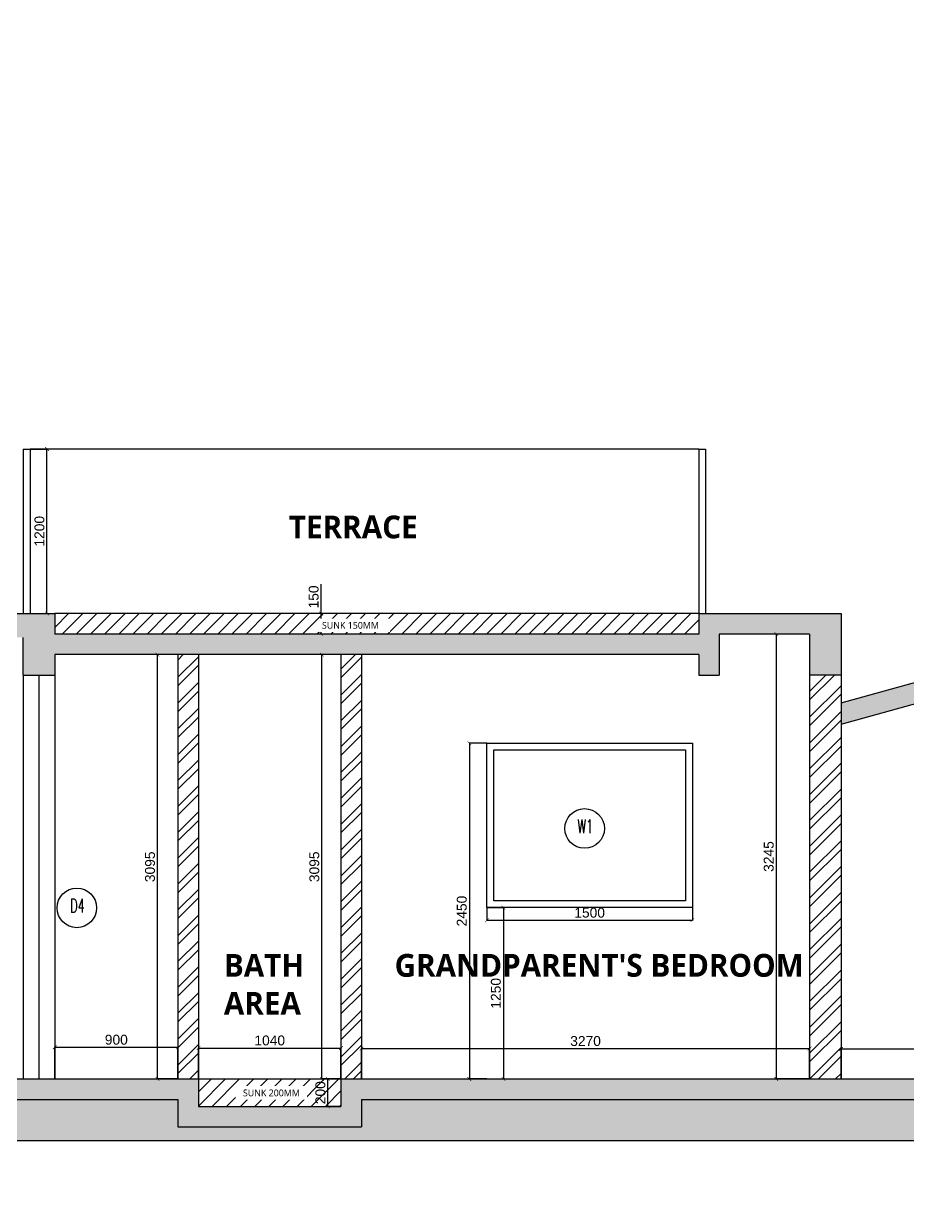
# Model space of a CAD drawing. Header units: millimetres. Extents: x 922141 to 965068, y 34629 to 256118.
# Drawn here: x 931279 to 937738, y 43949 to 52409 of the extents above; entities that cross this region are included whole.
import ezdxf
from ezdxf.enums import TextEntityAlignment as Align

# ---------------------------------------------------------------- set-up
doc = ezdxf.new("R2010")
doc.units = ezdxf.units.MM
doc.header["$PDMODE"] = 35
doc.layers.get('0').update_dxf_attribs({"plot": 0})
doc.layers.get('Defpoints').update_dxf_attribs({"color": 6})
for name, color, linetype, lineweight in [('ABA_02_wall', 7, 'Continuous', 30), ('MCA__ ARREDO', 133, 'Continuous', 5), ('MCA__ LAYOUT TESTO', 6, 'Continuous', 5)]:
    doc.layers.add(name, color=color, linetype=linetype, lineweight=lineweight)
for name, color, linetype in [('ABA_03_elevation 01', 7, 'Continuous'), ('ABA_03_elevation 04', 8, 'Continuous'), ('ABA_07_text door window', 250, 'Continuous'), ('ABA_08_glass', 142, 'Continuous'), ('ABA_09_ hatch rcc', 43, 'Continuous'), ('ABA_09_hatch misc', 253, 'Continuous'), ('MCA__ FACCIATA', 140, 'Continuous')]:
    doc.layers.add(name, color=color, linetype=linetype)
doc.styles.add('ADVA_100_NOTES', font='simplex.shx', dxfattribs={"width": 0.6})
doc.styles.get("Standard").update_dxf_attribs({"font": 'arial.ttf'})
doc.dimstyles.new('ISO-25', dxfattribs={"dimtxt": 250, "dimasz": 20, "dimexe": 1.25, "dimexo": 0.625, "dimtad": 1, "dimdec": 1, "dimrnd": 5, "dimtxsty": 'Standard', "dimcen": 2.5, "dimadec": 0, "dimazin": 0, "dimtfac": 1, "dimtdec": 1, "dimtmove": 0, "dimatfit": 3, "dimfxl": 1, "dimarcsym": 0})

# ---------------------------------------------------------------- blocks, each defined once
blk = doc.blocks.new('_ArchTick')
at = {"color": 0, "linetype": 'ByBlock', "const_width": 0.15}
blk.add_lwpolyline([(-0.5, -0.5), (0.5, 0.5)], dxfattribs=at)
blk = doc.blocks.new('*D298')
at = {"layer": 'Defpoints', "color": 0, "transparency": 16777216}
for p in [(932260.5, 47802.3), (932409.3, 47802.3), (932409.3, 44706.8)]:
    blk.add_point(p, dxfattribs=at)
at = {"layer": 'MCA__ FACCIATA', "color": 0, "lineweight": -2, "transparency": 16777216}
for p, q in [((932408.7, 47802.3), (932259.2, 47802.3)), ((932260.5, 44706.8), (932260.5, 47802.3)), ((932408.7, 44706.8), (932259.2, 44706.8))]:
    blk.add_line(p, q, dxfattribs=at)
at = {"layer": 'MCA__ FACCIATA', "color": 0, "lineweight": -2, "transparency": 16777216, "xscale": 27, "yscale": 27, "zscale": 27}
for p, rotation in [((932260.5, 47802.3), 90), ((932260.5, 44706.8), 270)]:
    blk.add_blockref('_ArchTick', p, dxfattribs=dict(at, rotation=rotation))
at = {"layer": 'MCA__ FACCIATA', "color": 0, "lineweight": 0, "transparency": 16777216, "insert": (932205.7, 46254.6), "char_height": 72, "attachment_point": 5, "rotation": 90}
blk.add_mtext('3095', dxfattribs=at)
blk = doc.blocks.new('*D299')
at = {"layer": 'Defpoints', "color": 0, "transparency": 16777216}
for p in [(933455, 48102.3), (933599.3, 48102.3), (933599.3, 47952.3)]:
    blk.add_point(p, dxfattribs=at)
at = {"layer": 'MCA__ FACCIATA', "color": 0, "lineweight": -2, "transparency": 16777216}
for p, q in [((933455, 48102.3), (933455, 48317.4)), ((933598.7, 48102.3), (933453.8, 48102.3)), ((933455, 47952.3), (933455, 48102.3)), ((933598.7, 47952.3), (933453.8, 47952.3))]:
    blk.add_line(p, q, dxfattribs=at)
at = {"layer": 'MCA__ FACCIATA', "color": 0, "lineweight": -2, "transparency": 16777216, "xscale": 27, "yscale": 27, "zscale": 27}
for p, rotation in [((933455, 48102.3), 90), ((933455, 47952.3), 270)]:
    blk.add_blockref('_ArchTick', p, dxfattribs=dict(at, rotation=rotation))
at = {"layer": 'MCA__ FACCIATA', "color": 0, "lineweight": 0, "transparency": 16777216, "insert": (933400.3, 48223.4), "char_height": 72, "attachment_point": 5, "rotation": 90}
blk.add_mtext('150', dxfattribs=at)
blk = doc.blocks.new('*D306')
at = {"layer": 'Defpoints', "color": 0, "transparency": 16777216}
for p in [(933504.2, 44706.8), (933599.3, 44706.8), (933599.3, 44506.8)]:
    blk.add_point(p, dxfattribs=at)
at = {"layer": 'MCA__ FACCIATA', "color": 0, "lineweight": -2, "transparency": 16777216}
for p, q in [((933598.7, 44706.8), (933502.9, 44706.8)), ((933504.2, 44506.8), (933504.2, 44706.8)), ((933598.7, 44506.8), (933502.9, 44506.8))]:
    blk.add_line(p, q, dxfattribs=at)
at = {"layer": 'MCA__ FACCIATA', "color": 0, "lineweight": -2, "transparency": 16777216, "xscale": 27, "yscale": 27, "zscale": 27}
for p, rotation in [((933504.2, 44706.8), 90), ((933504.2, 44506.8), 270)]:
    blk.add_blockref('_ArchTick', p, dxfattribs=dict(at, rotation=rotation))
at = {"layer": 'MCA__ FACCIATA', "color": 0, "lineweight": 0, "transparency": 16777216, "insert": (933449.4, 44606.8), "char_height": 72, "attachment_point": 5, "rotation": 90}
blk.add_mtext('200', dxfattribs=at)
blk = doc.blocks.new('*D307')
at = {"layer": 'Defpoints', "color": 0, "transparency": 16777216}
for p in [(934664.9, 45956.8), (934664.9, 44706.8), (934785.3, 44706.8)]:
    blk.add_point(p, dxfattribs=at)
at = {"layer": 'MCA__ FACCIATA', "color": 0, "lineweight": -2, "transparency": 16777216}
for p, q in [((934665.5, 45956.8), (934786.5, 45956.8)), ((934785.3, 45956.8), (934785.3, 44706.8)), ((934665.5, 44706.8), (934786.5, 44706.8))]:
    blk.add_line(p, q, dxfattribs=at)
at = {"layer": 'MCA__ FACCIATA', "color": 0, "lineweight": -2, "transparency": 16777216, "xscale": 27, "yscale": 27, "zscale": 27}
for p, rotation in [((934785.3, 45956.8), 90), ((934785.3, 44706.8), 270)]:
    blk.add_blockref('_ArchTick', p, dxfattribs=dict(at, rotation=rotation))
at = {"layer": 'MCA__ FACCIATA', "color": 0, "lineweight": 0, "transparency": 16777216, "insert": (934730.5, 45331.8), "char_height": 72, "attachment_point": 5, "rotation": 90}
blk.add_mtext('1250', dxfattribs=at)
blk = doc.blocks.new('*D308')
at = {"layer": 'Defpoints', "color": 0, "transparency": 16777216}
for p in [(934664.9, 47156.8), (934536.6, 44706.8), (934664.9, 44706.8)]:
    blk.add_point(p, dxfattribs=at)
at = {"layer": 'MCA__ FACCIATA', "color": 0, "lineweight": -2, "transparency": 16777216}
for p, q in [((934664.2, 47156.8), (934535.3, 47156.8)), ((934536.6, 47156.8), (934536.6, 44706.8)), ((934664.2, 44706.8), (934535.3, 44706.8))]:
    blk.add_line(p, q, dxfattribs=at)
at = {"layer": 'MCA__ FACCIATA', "color": 0, "lineweight": -2, "transparency": 16777216, "xscale": 27, "yscale": 27, "zscale": 27}
for p, rotation in [((934536.6, 47156.8), 90), ((934536.6, 44706.8), 270)]:
    blk.add_blockref('_ArchTick', p, dxfattribs=dict(at, rotation=rotation))
at = {"layer": 'MCA__ FACCIATA', "color": 0, "lineweight": 0, "transparency": 16777216, "insert": (934481.8, 45931.8), "char_height": 72, "attachment_point": 5, "rotation": 90}
blk.add_mtext('2450', dxfattribs=at)
blk = doc.blocks.new('*D331')
at = {"layer": 'Defpoints', "color": 0, "transparency": 16777216}
for p in [(931329.3, 49302.3), (931453.2, 49302.3), (931329.3, 48102.3)]:
    blk.add_point(p, dxfattribs=at)
at = {"layer": 'MCA__ FACCIATA', "color": 0, "lineweight": -2, "transparency": 16777216}
for p, q in [((931329.9, 49302.3), (931454.4, 49302.3)), ((931453.2, 48102.3), (931453.2, 49302.3)), ((931329.9, 48102.3), (931454.4, 48102.3))]:
    blk.add_line(p, q, dxfattribs=at)
at = {"layer": 'MCA__ FACCIATA', "color": 0, "lineweight": -2, "transparency": 16777216, "xscale": 27, "yscale": 27, "zscale": 27}
for p, rotation in [((931453.2, 49302.3), 90), ((931453.2, 48102.3), 270)]:
    blk.add_blockref('_ArchTick', p, dxfattribs=dict(at, rotation=rotation))
at = {"layer": 'MCA__ FACCIATA', "color": 0, "lineweight": 0, "transparency": 16777216, "insert": (931398.4, 48702.3), "char_height": 72, "attachment_point": 5, "rotation": 90}
blk.add_mtext('1200', dxfattribs=at)
blk = doc.blocks.new('*D342')
at = {"layer": 'Defpoints', "color": 0, "transparency": 16777216}
for p in [(932409.3, 44938.1), (931509.3, 44706.8), (932409.3, 44706.8)]:
    blk.add_point(p, dxfattribs=at)
at = {"layer": 'MCA__ FACCIATA', "color": 0, "lineweight": -2, "transparency": 16777216}
for p, q in [((931509.3, 44707.5), (931509.3, 44939.4)), ((931509.3, 44938.1), (932409.3, 44938.1)), ((932409.3, 44707.5), (932409.3, 44939.4))]:
    blk.add_line(p, q, dxfattribs=at)
at = {"layer": 'MCA__ FACCIATA', "color": 0, "lineweight": -2, "transparency": 16777216, "xscale": 27, "yscale": 27, "zscale": 27, "rotation": 180}
blk.add_blockref('_ArchTick', (931509.3, 44938.1), dxfattribs=at)
at = {"layer": 'MCA__ FACCIATA', "color": 0, "lineweight": -2, "transparency": 16777216, "xscale": 27, "yscale": 27, "zscale": 27}
blk.add_blockref('_ArchTick', (932409.3, 44938.1), dxfattribs=at)
at = {"layer": 'MCA__ FACCIATA', "color": 0, "lineweight": 0, "transparency": 16777216, "insert": (931959.3, 44992.9), "char_height": 72, "attachment_point": 5}
blk.add_mtext('900', dxfattribs=at)
blk = doc.blocks.new('*D343')
at = {"layer": 'Defpoints', "color": 0, "transparency": 16777216}
for p in [(933599.3, 44932.7), (932559.3, 44706.8), (933599.3, 44706.8)]:
    blk.add_point(p, dxfattribs=at)
at = {"layer": 'MCA__ FACCIATA', "color": 0, "lineweight": -2, "transparency": 16777216}
for p, q in [((932559.3, 44707.5), (932559.3, 44934)), ((932559.3, 44932.7), (933599.3, 44932.7)), ((933599.3, 44707.5), (933599.3, 44934))]:
    blk.add_line(p, q, dxfattribs=at)
at = {"layer": 'MCA__ FACCIATA', "color": 0, "lineweight": -2, "transparency": 16777216, "xscale": 27, "yscale": 27, "zscale": 27, "rotation": 180}
blk.add_blockref('_ArchTick', (932559.3, 44932.7), dxfattribs=at)
at = {"layer": 'MCA__ FACCIATA', "color": 0, "lineweight": -2, "transparency": 16777216, "xscale": 27, "yscale": 27, "zscale": 27}
blk.add_blockref('_ArchTick', (933599.3, 44932.7), dxfattribs=at)
at = {"layer": 'MCA__ FACCIATA', "color": 0, "lineweight": 0, "transparency": 16777216, "insert": (933079.3, 44987.5), "char_height": 72, "attachment_point": 5}
blk.add_mtext('1040', dxfattribs=at)
blk = doc.blocks.new('*D344')
at = {"layer": 'Defpoints', "color": 0, "transparency": 16777216}
for p in [(937020.9, 44928.5), (933749.3, 44706.8), (937020.9, 44706.8)]:
    blk.add_point(p, dxfattribs=at)
at = {"layer": 'MCA__ FACCIATA', "color": 0, "lineweight": -2, "transparency": 16777216}
for p, q in [((933749.3, 44707.5), (933749.3, 44929.7)), ((933749.3, 44928.5), (937020.9, 44928.5)), ((937020.9, 44707.5), (937020.9, 44929.7))]:
    blk.add_line(p, q, dxfattribs=at)
at = {"layer": 'MCA__ FACCIATA', "color": 0, "lineweight": -2, "transparency": 16777216, "xscale": 27, "yscale": 27, "zscale": 27, "rotation": 180}
blk.add_blockref('_ArchTick', (933749.3, 44928.5), dxfattribs=at)
at = {"layer": 'MCA__ FACCIATA', "color": 0, "lineweight": -2, "transparency": 16777216, "xscale": 27, "yscale": 27, "zscale": 27}
blk.add_blockref('_ArchTick', (937020.9, 44928.5), dxfattribs=at)
at = {"layer": 'MCA__ FACCIATA', "color": 0, "lineweight": 0, "transparency": 16777216, "insert": (935385.1, 44983.3), "char_height": 72, "attachment_point": 5}
blk.add_mtext('3270', dxfattribs=at)
blk = doc.blocks.new('*D345')
at = {"layer": 'Defpoints', "color": 0, "transparency": 16777216}
for p in [(934664.9, 45956.8), (936164.9, 45956.8), (936164.9, 45865)]:
    blk.add_point(p, dxfattribs=at)
at = {"layer": 'MCA__ FACCIATA', "color": 0, "lineweight": -2, "transparency": 16777216}
for p, q in [((934664.9, 45956.2), (934664.9, 45863.7)), ((936164.9, 45956.2), (936164.9, 45863.7)), ((934664.9, 45865), (936164.9, 45865))]:
    blk.add_line(p, q, dxfattribs=at)
at = {"layer": 'MCA__ FACCIATA', "color": 0, "lineweight": -2, "transparency": 16777216, "xscale": 27, "yscale": 27, "zscale": 27, "rotation": 180}
blk.add_blockref('_ArchTick', (934664.9, 45865), dxfattribs=at)
at = {"layer": 'MCA__ FACCIATA', "color": 0, "lineweight": -2, "transparency": 16777216, "xscale": 27, "yscale": 27, "zscale": 27}
blk.add_blockref('_ArchTick', (936164.9, 45865), dxfattribs=at)
at = {"layer": 'MCA__ FACCIATA', "color": 0, "lineweight": 0, "transparency": 16777216, "insert": (935414.9, 45919.7), "char_height": 72, "attachment_point": 5}
blk.add_mtext('1500', dxfattribs=at)
blk = doc.blocks.new('*D347')
at = {"layer": 'Defpoints', "color": 0, "transparency": 16777216}
for p in [(940763.9, 44926.6), (937250.9, 44706.8), (940763.9, 44706.8)]:
    blk.add_point(p, dxfattribs=at)
at = {"layer": 'MCA__ FACCIATA', "color": 0, "lineweight": -2, "transparency": 16777216}
for p, q in [((937250.9, 44707.5), (937250.9, 44927.8)), ((937250.9, 44926.6), (940763.9, 44926.6)), ((940763.9, 44707.5), (940763.9, 44927.8))]:
    blk.add_line(p, q, dxfattribs=at)
at = {"layer": 'MCA__ FACCIATA', "color": 0, "lineweight": -2, "transparency": 16777216, "xscale": 27, "yscale": 27, "zscale": 27, "rotation": 180}
blk.add_blockref('_ArchTick', (937250.9, 44926.6), dxfattribs=at)
at = {"layer": 'MCA__ FACCIATA', "color": 0, "lineweight": -2, "transparency": 16777216, "xscale": 27, "yscale": 27, "zscale": 27}
blk.add_blockref('_ArchTick', (940763.9, 44926.6), dxfattribs=at)
at = {"layer": 'MCA__ FACCIATA', "color": 0, "lineweight": 0, "transparency": 16777216, "insert": (939007.4, 44981.3), "char_height": 72, "attachment_point": 5}
blk.add_mtext('3515', dxfattribs=at)
blk = doc.blocks.new('*D349')
at = {"layer": 'Defpoints', "color": 0, "transparency": 16777216}
for p in [(937020.9, 47952.3), (936777.5, 44706.8), (937020.9, 44706.8)]:
    blk.add_point(p, dxfattribs=at)
at = {"layer": 'MCA__ FACCIATA', "color": 0, "lineweight": -2, "transparency": 16777216}
for p, q in [((937020.3, 47952.3), (936776.3, 47952.3)), ((936777.5, 47952.3), (936777.5, 44706.8)), ((937020.3, 44706.8), (936776.3, 44706.8))]:
    blk.add_line(p, q, dxfattribs=at)
at = {"layer": 'MCA__ FACCIATA', "color": 0, "lineweight": -2, "transparency": 16777216, "xscale": 27, "yscale": 27, "zscale": 27}
for p, rotation in [((936777.5, 47952.3), 90), ((936777.5, 44706.8), 270)]:
    blk.add_blockref('_ArchTick', p, dxfattribs=dict(at, rotation=rotation))
at = {"layer": 'MCA__ FACCIATA', "color": 0, "lineweight": 0, "transparency": 16777216, "insert": (936722.7, 46329.6), "char_height": 72, "attachment_point": 5, "rotation": 90}
blk.add_mtext('3245', dxfattribs=at)
blk = doc.blocks.new('*D359')
at = {"layer": 'Defpoints', "color": 0, "transparency": 16777216}
for p in [(933459.9, 47802.3), (933599.3, 47802.3), (933599.3, 44706.8)]:
    blk.add_point(p, dxfattribs=at)
at = {"layer": 'MCA__ FACCIATA', "color": 0, "lineweight": -2, "transparency": 16777216}
for p, q in [((933598.7, 47802.3), (933458.7, 47802.3)), ((933459.9, 44706.8), (933459.9, 47802.3)), ((933598.7, 44706.8), (933458.7, 44706.8))]:
    blk.add_line(p, q, dxfattribs=at)
at = {"layer": 'MCA__ FACCIATA', "color": 0, "lineweight": -2, "transparency": 16777216, "xscale": 27, "yscale": 27, "zscale": 27}
for p, rotation in [((933459.9, 47802.3), 90), ((933459.9, 44706.8), 270)]:
    blk.add_blockref('_ArchTick', p, dxfattribs=dict(at, rotation=rotation))
at = {"layer": 'MCA__ FACCIATA', "color": 0, "lineweight": 0, "transparency": 16777216, "insert": (933405.1, 46254.6), "char_height": 72, "attachment_point": 5, "rotation": 90}
blk.add_mtext('3095', dxfattribs=at)
blk = doc.blocks.new('ADVA_openingno')
at = {"layer": 'ABA_07_text door window'}
blk.add_circle((0, 0), 289, dxfattribs=at)
at = {"layer": 'ABA_07_text door window', "style": 'ADVA_100_NOTES', "width": 0.6}
blk.add_attdef('DOORNO', text='', height=170, dxfattribs=at).set_placement((9, -68), align=Align.CENTER)

msp = doc.modelspace()

# ---------------------------------------------------------------- hatches: boundary and pattern name
at = {"layer": 'ABA_09_ hatch rcc', "lineweight": 30, "true_color": 0xc7c8ca}
h = msp.add_hatch(color=9, dxfattribs=at)
h.dxf.hatch_style = 1
h.paths.add_polyline_path([(931509.29, 48102.34), (930529.29, 48102.34), (930529.29, 47927.41), (931279.29, 47927.41), (931279.29, 47652.34), (931509.29, 47652.34), (931509.29, 47802.34), (936210.92, 47802.34), (936210.92, 47652.34), (936360.92, 47652.34), (936360.92, 47952.34), (937020.92, 47952.34), (937020.92, 47652.34), (937250.92, 47652.34), (937250.92, 48102.34), (936210.92, 48102.34), (936210.92, 47952.34), (931509.29, 47952.34)])
h.paths.add_polyline_path([(938306.48, 47587.6), (940763.92, 47587.6), (940763.92, 47737.6), (938286.13, 47737.6), (937250.92, 47451.44), (937250.92, 47295.81)])
h.paths.add_polyline_path([(951867.97, 51306.83), (951867.97, 51131.9), (952790.79, 50578.2), (952867.97, 50706.83)])
h.paths.add_polyline_path([(928109.98, 44713.6), (928109.98, 44973.36), (927961.61, 44973.36), (927961.61, 44713.6)], flags=9)
h.paths.add_polyline_path([(932280.52, 46124.6), (932280.52, 46384.36), (932132.15, 46384.36), (932132.15, 46124.6)], flags=9)
h.paths.add_polyline_path([(933475.1, 48118.39), (933475.1, 48322.21), (933326.73, 48322.21), (933326.73, 48118.39)], flags=9)
h.paths.add_polyline_path([(933524.24, 44505.85), (933524.24, 44709.67), (933375.87, 44709.67), (933375.87, 44505.85)], flags=9)
h.paths.add_polyline_path([(934805.36, 45198.88), (934805.36, 45458.64), (934656.99, 45458.64), (934656.99, 45198.88)], flags=9)
h.paths.add_polyline_path([(934556.64, 45802.88), (934556.64, 46062.64), (934408.27, 46062.64), (934408.27, 45802.88)], flags=9)
h.paths.add_polyline_path([(941190.14, 45323.88), (941190.14, 45583.64), (941041.77, 45583.64), (941041.77, 45323.88)], flags=9)
h.paths.add_polyline_path([(941190.14, 48416.28), (941190.14, 48676.04), (941041.77, 48676.04), (941041.77, 48416.28)], flags=9)
h.paths.add_polyline_path([(943772.42, 47942.05), (943772.42, 48201.81), (943624.05, 48201.81), (943624.05, 47942.05)], flags=9)
h.paths.add_polyline_path([(945696, 49302.24), (945696, 49562), (945547.63, 49562), (945547.63, 49302.24)], flags=9)
h.paths.add_polyline_path([(949512.65, 47655.85), (949512.65, 47859.67), (949364.28, 47859.67), (949364.28, 47655.85)], flags=9)
h.paths.add_polyline_path([(951458.49, 48298.88), (951458.49, 48558.64), (951310.12, 48558.64), (951310.12, 48298.88)], flags=9)
h.paths.add_polyline_path([(951458.49, 49380.23), (951458.49, 49584.05), (951310.12, 49584.05), (951310.12, 49380.23)], flags=9)
h.paths.add_polyline_path([(951458.49, 50305.23), (951458.49, 50509.05), (951310.12, 50509.05), (951310.12, 50305.23)], flags=9)
h.paths.add_polyline_path([(951458.44, 50905.21), (951458.44, 51109.03), (951310.07, 51109.03), (951310.07, 50905.21)], flags=9)
h.paths.add_polyline_path([(954348.15, 48298.88), (954348.15, 48558.64), (954199.77, 48558.64), (954199.77, 48298.88)], flags=9)
h.paths.add_polyline_path([(949512.65, 47280.82), (949512.65, 47484.64), (949364.28, 47484.64), (949364.28, 47280.82)], flags=9)
h.paths.add_polyline_path([(954293.38, 47676.85), (954293.38, 47880.67), (954145.01, 47880.67), (954145.01, 47676.85)], flags=9)
h.paths.add_polyline_path([(952540.88, 45148.88), (952540.88, 45408.64), (952392.5, 45408.64), (952392.5, 45148.88)], flags=9)
h.paths.add_polyline_path([(952274.66, 45627.88), (952274.66, 45887.64), (952126.29, 45887.64), (952126.29, 45627.88)], flags=9)
h.paths.add_polyline_path([(931473.27, 48569.39), (931473.27, 48829.15), (931324.89, 48829.15), (931324.89, 48569.39)], flags=9)
h.paths.add_polyline_path([(948408.69, 48348.88), (948408.69, 48608.64), (948260.32, 48608.64), (948260.32, 48348.88)], flags=9)
h.paths.add_polyline_path([(948205.92, 48952.88), (948205.92, 49212.64), (948057.55, 49212.64), (948057.55, 48952.88)], flags=9)
h.paths.add_polyline_path([(951465.93, 52148.88), (951465.93, 52408.64), (951317.56, 52408.64), (951317.56, 52148.88)], flags=9)
h.paths.add_polyline_path([(945293.42, 51773.88), (945293.42, 52033.64), (945145.05, 52033.64), (945145.05, 51773.88)], flags=9)
h.paths.add_polyline_path([(931857.7, 44918.03), (932061.52, 44918.03), (932061.52, 45066.41), (931857.7, 45066.41)], flags=9)
h.paths.add_polyline_path([(932946.34, 44912.65), (933206.1, 44912.65), (933206.1, 45061.02), (932946.34, 45061.02)], flags=9)
h.paths.add_polyline_path([(935255.52, 44908.44), (935515.28, 44908.44), (935515.28, 45056.81), (935255.52, 45056.81)], flags=9)
h.paths.add_polyline_path([(935281.92, 45844.88), (935541.68, 45844.88), (935541.68, 45993.25), (935281.92, 45993.25)], flags=9)
h.paths.add_polyline_path([(938880.61, 45742.64), (939140.37, 45742.64), (939140.37, 45891.01), (938880.61, 45891.01)], flags=9)
h.paths.add_polyline_path([(938877.44, 44906.52), (939137.2, 44906.52), (939137.2, 45054.89), (938877.44, 45054.89)], flags=9)
h.paths.add_polyline_path([(940575.39, 46018.26), (940575.39, 46278.02), (940427.01, 46278.02), (940427.01, 46018.26)], flags=9)
h.paths.add_polyline_path([(936797.54, 46199.6), (936797.54, 46459.36), (936649.17, 46459.36), (936649.17, 46199.6)], flags=9)
h.paths.add_polyline_path([(942024.98, 44856.33), (942284.74, 44856.33), (942284.74, 45004.7), (942024.98, 45004.7)], flags=9)
h.paths.add_polyline_path([(944070.97, 46339.43), (944330.73, 46339.43), (944330.73, 46487.8), (944070.97, 46487.8)], flags=9)
h.paths.add_polyline_path([(943424.34, 46331.68), (943424.34, 46535.5), (943275.97, 46535.5), (943275.97, 46331.68)], flags=9)
h.paths.add_polyline_path([(947078.34, 44967.82), (947338.1, 44967.82), (947338.1, 45116.19), (947078.34, 45116.19)], flags=9)
h.paths.add_polyline_path([(950390.6, 44846.35), (950650.36, 44846.35), (950650.36, 44994.73), (950390.6, 44994.73)], flags=9)
h.paths.add_polyline_path([(952969.02, 44797.12), (953228.78, 44797.12), (953228.78, 44945.49), (952969.02, 44945.49)], flags=9)
h.paths.add_polyline_path([(951517.31, 45977.88), (951517.31, 46237.64), (951368.94, 46237.64), (951368.94, 45977.88)], flags=9)
h.paths.add_polyline_path([(954227.69, 46002.88), (954227.69, 46262.64), (954079.32, 46262.64), (954079.32, 46002.88)], flags=9)
h.paths.add_polyline_path([(947069.34, 45768.44), (947329.1, 45768.44), (947329.1, 45916.81), (947069.34, 45916.81)], flags=9)
h.paths.add_polyline_path([(952921.6, 45752.16), (953125.42, 45752.16), (953125.42, 45900.53), (952921.6, 45900.53)], flags=9)
h.paths.add_polyline_path([(933479.94, 46124.6), (933479.94, 46384.36), (933331.57, 46384.36), (933331.57, 46124.6)], flags=9)
h.paths.add_polyline_path([(947078.34, 48073.71), (947338.1, 48073.71), (947338.1, 48222.09), (947078.34, 48222.09)], flags=9)
h.paths.add_polyline_path([(950352.98, 47992.57), (950612.74, 47992.57), (950612.74, 48140.94), (950352.98, 48140.94)], flags=9)
h.paths.add_polyline_path([(953109.02, 48007.09), (953368.78, 48007.09), (953368.78, 48155.46), (953109.02, 48155.46)], flags=9)
h.paths.add_polyline_path([(949515.32, 49377.24), (949515.32, 49637), (949366.95, 49637), (949366.95, 49377.24)], flags=9)
h.paths.add_polyline_path([(950352.98, 51508.57), (950612.74, 51508.57), (950612.74, 51656.94), (950352.98, 51656.94)], flags=9)
h.paths.add_polyline_path([(946988.34, 51444.86), (947248.1, 51444.86), (947248.1, 51593.23), (946988.34, 51593.23)], flags=9)
h.paths.add_polyline_path([(942024.98, 46309.94), (942284.74, 46309.94), (942284.74, 46458.31), (942024.98, 46458.31)], flags=9)
h.paths.add_polyline_path([(942024.98, 49725.8), (942284.74, 49725.8), (942284.74, 49874.17), (942024.98, 49874.17)], flags=9)
h.paths.add_polyline_path([(947359.98, 48915.47), (947619.74, 48915.47), (947619.74, 49063.84), (947359.98, 49063.84)], flags=9)
h.paths.add_polyline_path([(931599.3, 45896.02), (931752.16, 45896.02), (931752.16, 46046.02), (931599.3, 46046.02)], flags=9)
h.paths.add_polyline_path([(935316.31, 46475.55), (935449.16, 46475.55), (935449.16, 46625.55), (935316.31, 46625.55)], flags=9)
h.paths.add_polyline_path([(951987.89, 49435.54), (952135.03, 49435.54), (952135.03, 49585.54), (951987.89, 49585.54)], flags=9)
h.paths.add_polyline_path([(933443.71, 47960.36), (933871.42, 47960.36), (933871.42, 48078.99), (933443.71, 48078.99)], flags=25)
h.paths.add_polyline_path([(947236.94, 51186.97), (947664.65, 51186.97), (947664.65, 51305.6), (947236.94, 51305.6)], flags=9)
h.paths.add_polyline_path([(943825.33, 46407.08), (944871.6, 46407.08), (944871.6, 46645.46), (943825.33, 46645.46)], flags=9)
h.paths.add_polyline_path([(952899.57, 47729.25), (953327.28, 47729.25), (953327.28, 47847.89), (952899.57, 47847.89)], flags=9)
h.paths.add_polyline_path([(961615.09, 47402.18), (961617.21, 49487.9), (961269.77, 49488.25), (961267.65, 47402.53)], flags=9)
h.paths.add_polyline_path([(961619.52, 41364.18), (961622.46, 44257.19), (961275.03, 44257.54), (961272.08, 41364.53)], flags=9)
h.paths.add_polyline_path([(960199.1, 41361.74), (960201.07, 43300.39), (959865.66, 43300.73), (959863.69, 41362.08)], flags=9)
h.paths.add_polyline_path([(959802.14, 41385.42), (959802.96, 42186.41), (959455.52, 42186.77), (959454.7, 41385.77)], flags=9)
h.paths.add_polyline_path([(959797.41, 49023.55), (959798.21, 49808.04), (959493.9, 49808.35), (959493.1, 49023.86)], flags=9)
h.paths.add_polyline_path([(962548.93, 35433.53), (962550.98, 37444.51), (961758.31, 37445.32), (961756.27, 35434.34)], flags=9)
h.paths.add_polyline_path([(959791.57, 47979.25), (959792.2, 48603.27), (959487.9, 48603.58), (959487.26, 47979.56)], flags=9)
h.paths.add_polyline_path([(939018.88, 42492.86), (943714.11, 42492.86), (943714.11, 43744.37), (939018.88, 43744.37)], flags=9)
h.paths.add_polyline_path([(959797.41, 47117.09), (959797.8, 47500.36), (959493.49, 47500.67), (959493.1, 47117.39)], flags=9)
h.paths.add_polyline_path([(960487.01, 35422.61), (960489.28, 37659.69), (959831.19, 37660.36), (959828.91, 35423.28)], flags=9)
h.paths.add_polyline_path([(946660.36, 51689.76), (947655.09, 51689.76), (947655.09, 52085.75), (946660.36, 52085.75)], flags=9)
h.paths.add_polyline_path([(950286.79, 47702.06), (950725.7, 47702.06), (950725.7, 47820.69), (950286.79, 47820.69)], flags=9)
h.paths.add_polyline_path([(952947.79, 44556.97), (953386.7, 44556.97), (953386.7, 44675.6), (952947.79, 44675.6)], flags=9)
h.paths.add_polyline_path([(932872.66, 44549.69), (933311.58, 44549.69), (933311.58, 44668.32), (932872.66, 44668.32)], flags=9)
h.paths.add_polyline_path([(956298.06, 44231.09), (957438.51, 44231.09), (957438.51, 44429.08), (956298.06, 44429.08)], flags=9)
h.paths.add_polyline_path([(956298.06, 51141.28), (957423.97, 51141.28), (957423.97, 51479.08), (956298.06, 51479.08)], flags=9)
h.paths.add_polyline_path([(956296.58, 49792.66), (957640.31, 49792.66), (957640.31, 50129.08), (956296.58, 50129.08)], flags=9)
h.paths.add_polyline_path([(956298.06, 47831.09), (957854.94, 47831.09), (957854.94, 48029.08), (956298.06, 48029.08)], flags=9)
h.paths.add_polyline_path([(956319.35, 46648.34), (957759.28, 46648.34), (957759.28, 46984.76), (956319.35, 46984.76)], flags=9)
h.paths.add_polyline_path([(956298.06, 44681.09), (957335.86, 44681.09), (957335.86, 44879.08), (956298.06, 44879.08)], flags=9)
h.paths.add_polyline_path([(952637.58, 48296.1), (953632.31, 48296.1), (953632.31, 48692.08), (952637.58, 48692.08)], flags=9)
h.paths.add_polyline_path([(950085.89, 48034.99), (950953.44, 48034.99), (950953.44, 48710.59), (950085.89, 48710.59)], flags=9)
h.paths.add_polyline_path([(945646.3, 48297.54), (948195.9, 48297.54), (948195.9, 48693.53), (945646.3, 48693.53)], flags=9)
h.paths.add_polyline_path([(933170.41, 48547.62), (934165.14, 48547.62), (934165.14, 48943.6), (933170.41, 48943.6)], flags=9)
h.paths.add_polyline_path([(952640.38, 45069.68), (953507.94, 45069.68), (953507.94, 45745.28), (952640.38, 45745.28)], flags=9)
h.paths.add_polyline_path([(949970.54, 45072.44), (951257.51, 45072.44), (951257.51, 45748.03), (949970.54, 45748.03)], flags=9)
h.paths.add_polyline_path([(946237.58, 45349.29), (948305.03, 45349.29), (948305.03, 45745.28), (946237.58, 45745.28)], flags=9)
h.paths.add_polyline_path([(943883.37, 45069.68), (944810.55, 45069.68), (944810.55, 45745.28), (943883.37, 45745.28)], flags=9)
h.paths.add_polyline_path([(938274.18, 45349.29), (939723.71, 45349.29), (939723.71, 45745.28), (938274.18, 45745.28)], flags=9)
h.paths.add_polyline_path([(933937.21, 45349.29), (936915.64, 45349.29), (936915.64, 45745.28), (933937.21, 45745.28)], flags=9)
h.paths.add_polyline_path([(932682.31, 45075.19), (933324.02, 45075.19), (933324.02, 45748.03), (932682.31, 45748.03)], flags=9)
h = msp.add_hatch(color=9, dxfattribs=at)
h.dxf.hatch_style = 1
h.paths.add_polyline_path([(932559.29, 44706.83), (931279.29, 44706.83), (931029.29, 44706.83), (931029.29, 44556.83), (932409.29, 44556.83), (932409.29, 44356.83), (932559.29, 44356.83), (933749.29, 44356.83), (933749.29, 44556.83), (951717.97, 44556.83), (951717.97, 44356.83), (954657.97, 44356.83), (954657.97, 44706.83), (954427.97, 44706.83), (954427.97, 44506.83), (951867.97, 44506.83), (951867.97, 44706.83), (933599.29, 44706.83), (933598.5, 44506.83), (932558.5, 44506.83)])
at = {"layer": 'ABA_09_hatch misc'}
h = msp.add_hatch(dxfattribs=at)
h.set_pattern_fill('ANSI32', color=256, scale=14)
h.set_pattern_definition([(45, (-559204.67, -305675.15), (-94.292689, 94.292689), []), (45, (-559141.8, -305675.15), (-94.292689, 94.292689), [])])
h.paths.add_polyline_path([(932409.29, 44706.83), (932559.29, 44706.83), (932559.29, 47802.34), (932409.29, 47802.34)])
h.paths.add_polyline_path([(933749.29, 47802.34), (933599.29, 47802.34), (933599.29, 44706.83), (933749.29, 44706.83)])
h.paths.add_polyline_path([(937020.92, 44706.83), (937250.92, 44706.83), (937250.92, 47652.34), (937020.92, 47652.34)])
h.paths.add_polyline_path([(940993.92, 50882.75), (940763.92, 50774.45), (940763.92, 44706.83), (940993.92, 44706.83)])
h.paths.add_polyline_path([(945093.92, 47856.83), (945323.92, 47856.83), (945323.92, 50856.83), (945093.92, 50856.83)])
h.paths.add_polyline_path([(945323.92, 47406.83), (945093.92, 47406.83), (945093.92, 44706.83), (945323.92, 44706.83)])
h.paths.add_polyline_path([(949321.92, 50856.83), (949091.92, 50856.83), (949091.92, 47856.83), (949321.92, 47856.83)])
h.paths.add_polyline_path([(949091.92, 44706.83), (949321.92, 44706.83), (949321.92, 47406.83), (949091.92, 47406.83)])
h.paths.add_polyline_path([(951641.92, 47856.83), (951867.97, 47856.83), (951867.97, 49006.83), (951641.92, 49006.83)])
h.paths.add_polyline_path([(951641.92, 49956.83), (951867.97, 49956.83), (951867.97, 50756.83), (951867.97, 50856.83), (951641.92, 50856.83), (951641.92, 50756.83)])
h.paths.add_polyline_path([(954427.97, 44706.83), (954657.97, 44706.83), (954657.97, 47406.83), (954427.97, 47406.83)])
h = msp.add_hatch(dxfattribs=at)
h.set_pattern_fill('ANSI31', color=256, scale=23)
h.set_pattern_definition([(45, (-607985.56, -299827.51), (-51.6364727, 51.6364727), [])])
h.paths.add_polyline_path([(931509.29, 48102.34), (931509.29, 47952.34), (936210.92, 47952.34), (936210.92, 48102.34)])
h.paths.add_polyline_path([(933475.1, 48118.39), (933475.1, 48322.21), (933326.73, 48322.21), (933326.73, 48118.39)], flags=9)
h = msp.add_hatch(dxfattribs=at)
h.set_pattern_fill('ANSI31', color=256, scale=23)
h.set_pattern_definition([(45, (-559204.67, -305675.15), (-51.6364727, 51.6364727), [])])
h.paths.add_polyline_path([(933599.29, 44706.83), (932559.29, 44706.83), (932559.29, 44506.83), (933599.29, 44506.83)])
h.paths.add_polyline_path([(954427.97, 44706.83), (951867.97, 44706.83), (951867.97, 44506.83), (954427.97, 44506.83)])
h.paths.add_polyline_path([(951641.92, 47856.83), (949321.92, 47856.83), (949321.92, 47656.83), (951641.92, 47656.83)])
h = msp.add_hatch(dxfattribs=at)
h.set_pattern_fill('AR-HBONE', color=256, scale=0.86)
h.set_pattern_definition([(45, (-559204.67, -305675.15), (0, 123.568324), [262.128, -87.376]), (135, (-559142.88, -305613.37), (1e-14, 123.568324), [262.128, -87.376])])
h.paths.add_polyline_path([(933749.29, 44556.83), (933748.5, 44356.83), (932409.29, 44356.83), (932409.29, 44556.83), (931029.29, 44556.83), (930779.29, 44556.83), (930779.29, 44406.83), (930529.29, 44406.83), (930529.29, 44256.83), (954657.97, 44256.83), (954657.97, 44356.83), (951717.97, 44356.83), (951717.97, 44556.83)])

# ---------------------------------------------------------------- linework, layer by layer
at = {"layer": 'ABA_02_wall'}
for p, q in [((930529.29, 48102.34), (931509.29, 48102.34)), ((931509.29, 48102.34), (931509.29, 47952.34)), ((936210.92, 48102.34), (936210.92, 47952.34)), ((936210.92, 48102.34), (937250.92, 48102.34)), ((937250.92, 48102.34), (937250.92, 44706.83)), ((931279.29, 47652.34), (931279.29, 47927.41)), ((936210.92, 47952.34), (931509.29, 47952.34)), ((937020.92, 47952.34), (936360.92, 47952.34)), ((936360.92, 47952.34), (936360.92, 47652.34)), ((937020.92, 47952.34), (937020.92, 47652.34)), ((931509.29, 47802.34), (931509.29, 47652.34)), ((936210.92, 47802.34), (931509.29, 47802.34)), ((932409.29, 47802.34), (932409.29, 44706.83)), ((932559.29, 47802.34), (932559.29, 44506.83)), ((933599.29, 47802.34), (933599.29, 44506.83)), ((933749.29, 47802.34), (933749.29, 44706.83)), ((936210.92, 47802.34), (936210.92, 47652.34)), ((937250.92, 47451.44), (938286.13, 47737.6)), ((931279.29, 47652.34), (931509.29, 47652.34)), ((936210.92, 47652.34), (936360.92, 47652.34)), ((937020.92, 47652.34), (937020.92, 44706.83)), ((937250.92, 47652.34), (937020.92, 47652.34)), ((937250.92, 47295.81), (938306.48, 47587.6)), ((931279.29, 44706.83), (932559.29, 44706.83)), ((933599.29, 44706.83), (951867.97, 44706.83)), ((931029.29, 44556.83), (932409.29, 44556.83)), ((932409.29, 44556.83), (932409.29, 44356.83)), ((932559.29, 44506.83), (933599.29, 44506.83)), ((933749.29, 44556.83), (933749.29, 44356.83)), ((933749.29, 44556.83), (951717.97, 44556.83)), ((932409.29, 44356.83), (933749.29, 44356.83)), ((957303.79, 44256.83), (926288.79, 44256.83))]:
    msp.add_line(p, q, dxfattribs=at)
msp.add_lwpolyline([(930529.29, 44256.83), (930529.29, 44406.83), (930779.29, 44406.83), (930779.29, 44556.83), (931029.29, 44556.83), (931029.29, 44706.83), (931279.29, 44706.83)], dxfattribs=at)
at = {"layer": 'ABA_03_elevation 01'}
for p, q in [((931279.29, 47652.34), (931279.29, 44706.83)), ((931394.29, 47652.34), (931394.29, 44706.83)), ((931509.29, 47652.34), (931509.29, 44706.83))]:
    msp.add_line(p, q, dxfattribs=at)
at = {"layer": 'ABA_03_elevation 04'}
for p, q in [((936210.92, 49302.34), (931329.29, 49302.34)), ((936210.92, 48102.34), (931509.29, 48102.34)), ((932559.29, 44706.83), (933599.29, 44706.83))]:
    msp.add_line(p, q, dxfattribs=at)
at = {"layer": 'ABA_08_glass'}
for p, q in [((931279.29, 49302.34), (931329.29, 49302.34)), ((931279.29, 49302.34), (931279.29, 48102.34)), ((931329.29, 49302.34), (931329.29, 48102.34)), ((936210.92, 49302.34), (936260.92, 49302.34)), ((936210.92, 49302.34), (936210.92, 48102.34)), ((936260.92, 49302.34), (936260.92, 48102.34))]:
    msp.add_line(p, q, dxfattribs=at)
for points in [[(934664.87, 47156.83), (936164.87, 47156.83), (936164.87, 45956.83), (934664.87, 45956.83)], [(934714.87, 47106.83), (936114.87, 47106.83), (936114.87, 46006.83), (934714.87, 46006.83)]]:
    msp.add_lwpolyline(points, close=True, dxfattribs=at)

# ---------------------------------------------------------------- block references
at = {"layer": 'ABA_07_text door window'}
ref = msp.add_blockref('ADVA_openingno', (935378.23, 46534.34), dxfattribs=dict(at, xscale=0.5, yscale=0.5, zscale=0.5))
ref.add_attrib('DOORNO', 'W1', dxfattribs={"height": 100, "style": 'ADVA_100_NOTES', "width": 0.6}).set_placement((935382.73, 46500.55), align=Align.CENTER)
ref = msp.add_blockref('ADVA_openingno', (931671.23, 45954.81), dxfattribs=dict(at, xscale=0.5, yscale=0.5, zscale=0.5))
ref.add_attrib('DOORNO', 'D4', dxfattribs={"height": 100, "style": 'ADVA_100_NOTES', "width": 0.6}).set_placement((931675.73, 45921.02), align=Align.CENTER)

# ---------------------------------------------------------------- texts
at = {"layer": 'MCA__ LAYOUT TESTO', "color": 14, "char_height": 166.1133, "attachment_point": 1}
for s, insert in [('{\\fSegoe UI Light|b1|i0|c0|p34;TERRACE}', (933218.83, 48817.07)), ('{\\fSegoe UI Light|b1|i0|c0|p34;BATH \\PAREA}', (932744.51, 45618.74, 0)), ("{\\fSegoe UI Light|b1|i0|c0|p34;GRANDPARENT'S BEDROOM}", (933991.03, 45618.74, 0))]:
    msp.add_mtext_dynamic_manual_height_columns(s, width=3575.625, gutter_width=1, heights=[0], dxfattribs=dict(at, insert=insert))

# ---------------------------------------------------------------- dimensions: what is measured, and where the dimension line sits
at = {"layer": 'MCA__ FACCIATA', "color": 252, "lineweight": 0, "true_color": 0x939598}
for p1, p2, distance, picture, middle in [((931329.29, 48102.34), (931329.29, 49302.34), -123.89, '*D331', (931398.42, 48702.34)), ((933599.29, 47952.34), (933599.29, 48102.34), 144.28, '*D299', (933400.25, 48223.37)), ((937020.92, 47952.34), (937020.92, 44706.83), -243.42, '*D349', (936722.72, 46329.58)), ((932409.29, 44706.83), (932409.29, 47802.34), 148.8, '*D298', (932205.7, 46254.58)), ((934664.87, 47156.83), (934664.87, 44706.83), -128.32, '*D308', (934481.79, 45931.83)), ((934664.87, 45956.83), (936164.87, 45956.83), -91.86, '*D345', (935414.87, 45919.73)), ((934664.87, 45956.83), (934664.87, 44706.83), 120.41, '*D307', (934730.52, 45331.83)), ((931509.29, 44706.83), (932409.29, 44706.83), 231.3, '*D342', (931959.29, 44992.88)), ((932559.29, 44706.83), (933599.29, 44706.83), 225.91, '*D343', (933079.29, 44987.5)), ((933749.29, 44706.83), (937020.92, 44706.83), 221.65, '*D344', (935385.11, 44983.26)), ((937250.92, 44706.83), (940763.92, 44706.83), 219.74, '*D347', (939007.42, 44981.35)), ((933599.29, 44506.83), (933599.29, 44706.83), 95.13, '*D306', (933449.4, 44606.83))]:
    dim = msp.add_aligned_dim(p1=p1, p2=p2, distance=distance, dimstyle='ISO-25', override={"dimtxt": 72, "dimasz": 27, "dimgap": 18, "dimtad": 3, "dimblk1": 'ArchTick', "dimblk2": 'ArchTick', "dimsah": 1}, dxfattribs=at)
    dim.commit()
    dim.dimension.update_dxf_attribs({"geometry": picture, "text_midpoint": middle})

# ---------------------------------------------------------------- next in the draw order: texts
at = {"layer": 'MCA__ ARREDO', "lineweight": 9, "char_height": 49.4385, "attachment_point": 1, "bg_fill": 2}
for s, insert in [('{\\fSegoe UI Light|b0|i0|c0|p34;SUNK 150MM}', (933460.86, 48040.98)), ('\\pxqc;{\\fSegoe UI Light|b0|i0|c0|p34;SUNK 200MM}', (932855.3, 44630.03))]:
    msp.add_mtext_dynamic_manual_height_columns(s, width=472.0948, gutter_width=1, heights=[0], dxfattribs=dict(at, insert=insert))

# ---------------------------------------------------------------- next in the draw order: dimensions: what is measured, and where the dimension line sits
at = {"layer": 'MCA__ FACCIATA', "color": 252, "lineweight": 0, "true_color": 0x939598}
dim = msp.add_aligned_dim(p1=(933599.29, 44706.83), p2=(933599.29, 47802.34), distance=139.39, dimstyle='ISO-25', override={"dimtxt": 72, "dimasz": 27, "dimgap": 18, "dimtad": 3, "dimblk1": 'ArchTick', "dimblk2": 'ArchTick', "dimsah": 1}, dxfattribs=at)
dim.commit()
dim.dimension.update_dxf_attribs({"geometry": '*D359', "text_midpoint": (933405.11, 46254.58)})

doc.saveas('drawing.dxf')
